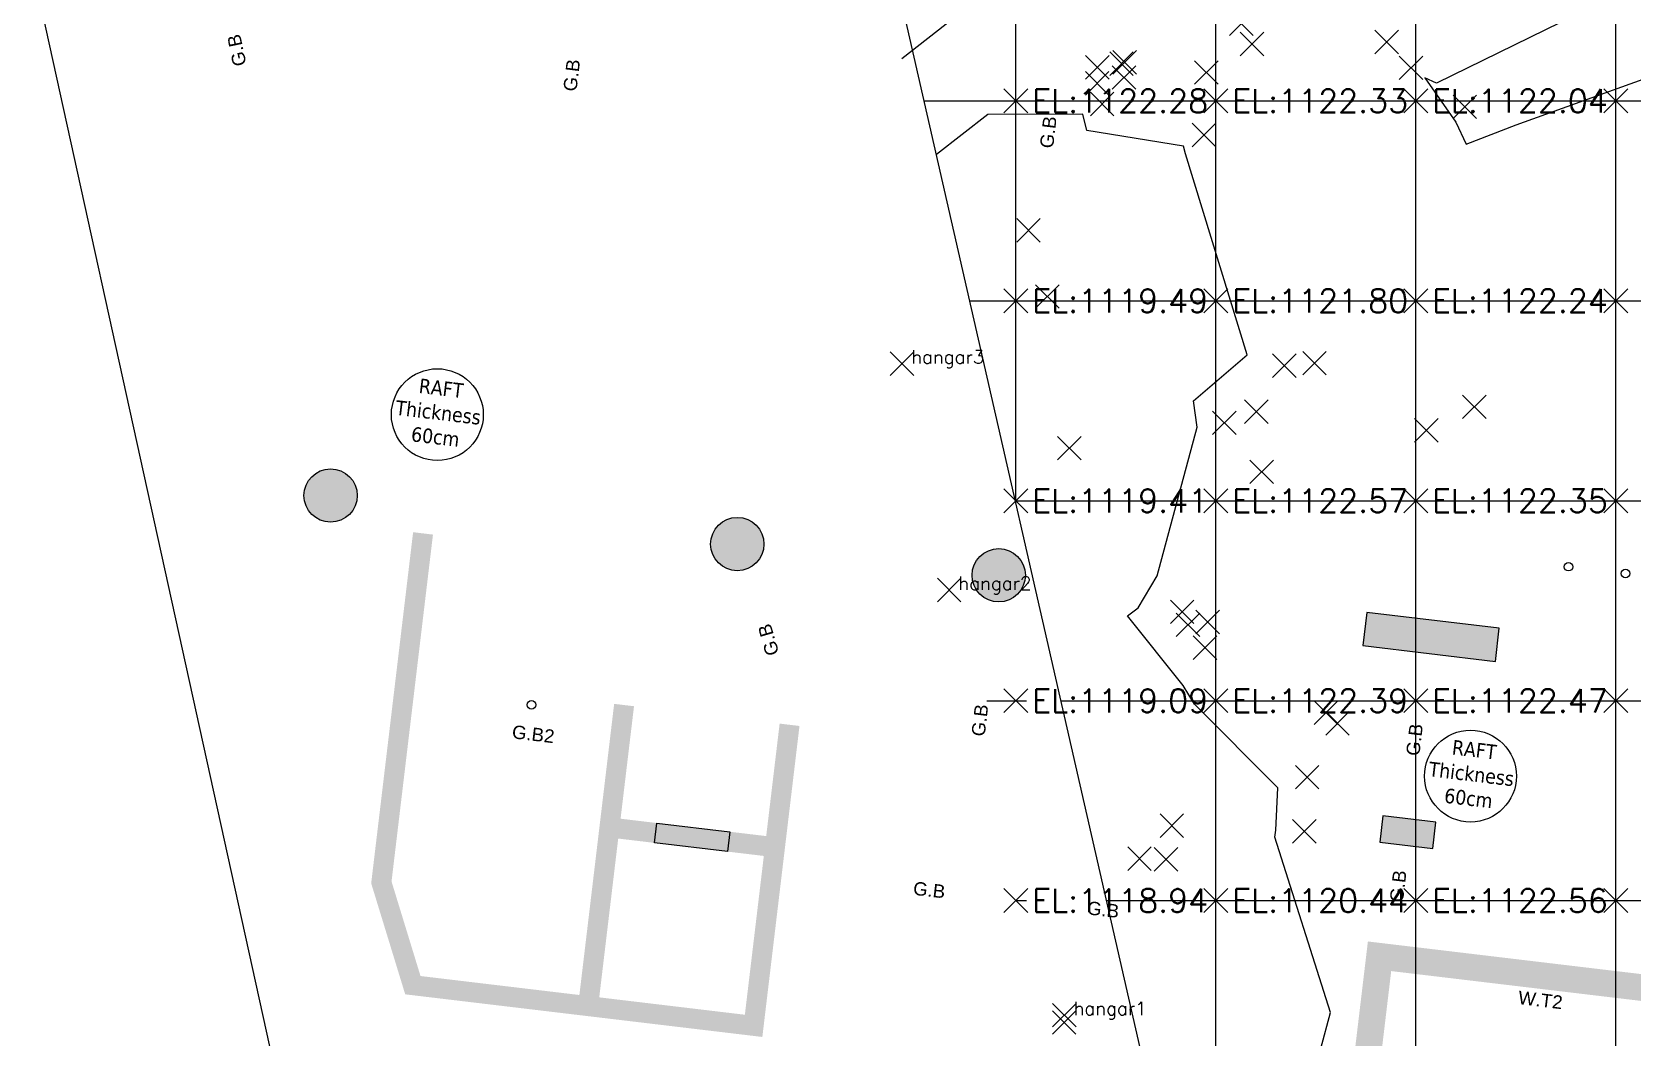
# Model space of a CAD drawing. Header units: metres. Extents: x -212 to 353974, y -37 to 356021.
# Drawn here: x 353758.41 to 353782.42, y 355925.99 to 355941.08 of the extents above; entities that cross this region are included whole.
import ezdxf
from ezdxf.enums import TextEntityAlignment as Align

# ---------------------------------------------------------------- set-up
doc = ezdxf.new("R2010")
doc.units = ezdxf.units.M
for name, color, linetype in [('C-TOPO-MINR', 8, 'Continuous'), ('C-TOPO-TEXT', 7, 'Continuous'), ('Obs.ts.td2', 7, 'Continuous'), ('Obs.ts.td2_Mark', 7, 'Continuous'), ('S-CONCRETE WALLS', 5, 'Continuous'), ('S-S-BEARING WALL HATCH UNDER THE GROUND', 250, 'Continuous'), ('S-S-COLUMN', 60, 'Continuous'), ('S-S-COLUMN HATCH', 250, 'Continuous'), ('S-SYMPOLS', 6, 'Continuous'), ('S-TAGS', 135, 'Continuous'), ('S-TEXT- BEAMS', 7, 'Continuous'), ('Survey.td2', 7, 'Continuous'), ('V-NODE', 1, 'Continuous')]:
    doc.layers.add(name, color=color, linetype=linetype)
doc.styles.add('ARIAL', font='arial.ttf')
doc.styles.get("Standard").update_dxf_attribs({"font": 'simplex.shx'})
doc.styles.add('Tohama', font='tahoma.ttf')

# ---------------------------------------------------------------- blocks, each defined once
blk = doc.blocks.new('*U1')
at = {"color": 0, "linetype": 'ByBlock', "lineweight": -2, "transparency": 16777216}
for p, q in [((-0.707, -0.707), (0.707, 0.707)), ((-0.707, 0.707), (0.707, -0.707))]:
    blk.add_line(p, q, dxfattribs=at)
blk = doc.blocks.new('*U156', base_point=(353779.9013, 355939.9613, 1121.9684))
at = {"layer": 'V-NODE', "lineweight": -2, "xscale": 0.25, "yscale": 0.25, "zscale": 0.25}
blk.add_blockref('*U1', (353779.9013, 355939.9613, 1121.9684), dxfattribs=at)
blk = doc.blocks.new('*U157', base_point=(353778.7289, 355940.9342, 1122.0554))
at = {"layer": 'V-NODE', "lineweight": -2, "xscale": 0.25, "yscale": 0.25, "zscale": 0.25}
blk.add_blockref('*U1', (353778.7289, 355940.9342, 1122.0554), dxfattribs=at)
blk = doc.blocks.new('*U317', base_point=(353776.0044, 355931.8437, 1123.0528))
at = {"layer": 'V-NODE', "lineweight": -2, "xscale": 0.25, "yscale": 0.25, "zscale": 0.25}
blk.add_blockref('*U1', (353776.0044, 355931.8437, 1123.0528), dxfattribs=at)
blk = doc.blocks.new('*U318', base_point=(353776.045, 355932.2311, 1123.003))
at = {"layer": 'V-NODE', "lineweight": -2, "xscale": 0.25, "yscale": 0.25, "zscale": 0.25}
blk.add_blockref('*U1', (353776.045, 355932.2311, 1123.003), dxfattribs=at)
blk = doc.blocks.new('*U319', base_point=(353775.7493, 355932.1883, 1122.9783))
at = {"layer": 'V-NODE', "lineweight": -2, "xscale": 0.25, "yscale": 0.25, "zscale": 0.25}
blk.add_blockref('*U1', (353775.7493, 355932.1883, 1122.9783), dxfattribs=at)
blk = doc.blocks.new('*U320', base_point=(353775.6606, 355932.3819, 1122.6692))
at = {"layer": 'V-NODE', "lineweight": -2, "xscale": 0.25, "yscale": 0.25, "zscale": 0.25}
blk.add_blockref('*U1', (353775.6606, 355932.3819, 1122.6692), dxfattribs=at)
blk = doc.blocks.new('*U321', base_point=(353774.4611, 355940.0026, 1122.6337))
at = {"layer": 'V-NODE', "lineweight": -2, "xscale": 0.25, "yscale": 0.25, "zscale": 0.25}
blk.add_blockref('*U1', (353774.4611, 355940.0026, 1122.6337), dxfattribs=at)
blk = doc.blocks.new('*U322', base_point=(353774.3852, 355940.312, 1122.638))
at = {"layer": 'V-NODE', "lineweight": -2, "xscale": 0.25, "yscale": 0.25, "zscale": 0.25}
blk.add_blockref('*U1', (353774.3852, 355940.312, 1122.638), dxfattribs=at)
blk = doc.blocks.new('*U323', base_point=(353774.7869, 355940.4015, 1122.6393))
at = {"layer": 'V-NODE', "lineweight": -2, "xscale": 0.25, "yscale": 0.25, "zscale": 0.25}
blk.add_blockref('*U1', (353774.7869, 355940.4015, 1122.6393), dxfattribs=at)
blk = doc.blocks.new('*U324', base_point=(353774.7993, 355940.6273, 1122.3378))
at = {"layer": 'V-NODE', "lineweight": -2, "xscale": 0.25, "yscale": 0.25, "zscale": 0.25}
blk.add_blockref('*U1', (353774.7993, 355940.6273, 1122.3378), dxfattribs=at)
blk = doc.blocks.new('*U325', base_point=(353774.7506, 355940.6082, 1122.3562))
at = {"layer": 'V-NODE', "lineweight": -2, "xscale": 0.25, "yscale": 0.25, "zscale": 0.25}
blk.add_blockref('*U1', (353774.7506, 355940.6082, 1122.3562), dxfattribs=at)
blk = doc.blocks.new('*U326', base_point=(353774.3885, 355940.5527, 1122.3296))
at = {"layer": 'V-NODE', "lineweight": -2, "xscale": 0.25, "yscale": 0.25, "zscale": 0.25}
blk.add_blockref('*U1', (353774.3885, 355940.5527, 1122.3296), dxfattribs=at)
blk = doc.blocks.new('*U554', base_point=(353779.3227, 355935.1069, 1122.3298))
at = {"layer": 'V-NODE', "lineweight": -2, "xscale": 0.25, "yscale": 0.25, "zscale": 0.25}
blk.add_blockref('*U1', (353779.3227, 355935.1069, 1122.3298), dxfattribs=at)
blk = doc.blocks.new('*U555', base_point=(353776.2937, 355935.2184, 1122.5024))
at = {"layer": 'V-NODE', "lineweight": -2, "xscale": 0.25, "yscale": 0.25, "zscale": 0.25}
blk.add_blockref('*U1', (353776.2937, 355935.2184, 1122.5024), dxfattribs=at)
blk = doc.blocks.new('*U612', base_point=(353780.0452, 355935.4593, 1122.2227))
at = {"layer": 'V-NODE', "lineweight": -2, "xscale": 0.25, "yscale": 0.25, "zscale": 0.25}
blk.add_blockref('*U1', (353780.0452, 355935.4593, 1122.2227), dxfattribs=at)
blk = doc.blocks.new('*U613', base_point=(353779.0953, 355940.5455, 1122.0109))
at = {"layer": 'V-NODE', "lineweight": -2, "xscale": 0.25, "yscale": 0.25, "zscale": 0.25}
blk.add_blockref('*U1', (353779.0953, 355940.5455, 1122.0109), dxfattribs=at)
blk = doc.blocks.new('*U682', base_point=(353773.8908, 355926.2202, 1119.1879))
at = {"layer": 'V-NODE', "lineweight": -2, "xscale": 0.25, "yscale": 0.25, "zscale": 0.25}
blk.add_blockref('*U1', (353773.8908, 355926.2202, 1119.1879), dxfattribs=at)
blk = doc.blocks.new('*U692', base_point=(353775.0214, 355928.6782, 1119.0376))
at = {"layer": 'V-NODE', "lineweight": -2, "xscale": 0.25, "yscale": 0.25, "zscale": 0.25}
blk.add_blockref('*U1', (353775.0214, 355928.6782, 1119.0376), dxfattribs=at)
blk = doc.blocks.new('*U693', base_point=(353775.5061, 355929.1727, 1119.7393))
at = {"layer": 'V-NODE', "lineweight": -2, "xscale": 0.25, "yscale": 0.25, "zscale": 0.25}
blk.add_blockref('*U1', (353775.5061, 355929.1727, 1119.7393), dxfattribs=at)
blk = doc.blocks.new('*U694', base_point=(353775.4193, 355928.6694, 1119.7121))
at = {"layer": 'V-NODE', "lineweight": -2, "xscale": 0.25, "yscale": 0.25, "zscale": 0.25}
blk.add_blockref('*U1', (353775.4193, 355928.6694, 1119.7121), dxfattribs=at)
blk = doc.blocks.new('*U695', base_point=(353773.9695, 355934.8392, 1119.6404))
at = {"layer": 'V-NODE', "lineweight": -2, "xscale": 0.25, "yscale": 0.25, "zscale": 0.25}
blk.add_blockref('*U1', (353773.9695, 355934.8392, 1119.6404), dxfattribs=at)
blk = doc.blocks.new('*U696', base_point=(353773.6367, 355937.1141, 1119.6024))
at = {"layer": 'V-NODE', "lineweight": -2, "xscale": 0.25, "yscale": 0.25, "zscale": 0.25}
blk.add_blockref('*U1', (353773.6367, 355937.1141, 1119.6024), dxfattribs=at)
blk = doc.blocks.new('*U697', base_point=(353773.3556, 355938.1083, 1119.5959))
at = {"layer": 'V-NODE', "lineweight": -2, "xscale": 0.25, "yscale": 0.25, "zscale": 0.25}
blk.add_blockref('*U1', (353773.3556, 355938.1083, 1119.5959), dxfattribs=at)
blk = doc.blocks.new('*U848', base_point=(353776.7069, 355940.9046, 1122.3248))
at = {"layer": 'V-NODE', "lineweight": -2, "xscale": 0.25, "yscale": 0.25, "zscale": 0.25}
blk.add_blockref('*U1', (353776.7069, 355940.9046, 1122.3248), dxfattribs=at)
blk = doc.blocks.new('*U849', base_point=(353776.5476, 355941.21, 1122.2809))
at = {"layer": 'V-NODE', "lineweight": -2, "xscale": 0.25, "yscale": 0.25, "zscale": 0.25}
blk.add_blockref('*U1', (353776.5476, 355941.21, 1122.2809), dxfattribs=at)
blk = doc.blocks.new('*U850', base_point=(353776.0242, 355940.4757, 1122.3712))
at = {"layer": 'V-NODE', "lineweight": -2, "xscale": 0.25, "yscale": 0.25, "zscale": 0.25}
blk.add_blockref('*U1', (353776.0242, 355940.4757, 1122.3712), dxfattribs=at)
blk = doc.blocks.new('*U851', base_point=(353775.9889, 355939.5379, 1122.3188))
at = {"layer": 'V-NODE', "lineweight": -2, "xscale": 0.25, "yscale": 0.25, "zscale": 0.25}
blk.add_blockref('*U1', (353775.9889, 355939.5379, 1122.3188), dxfattribs=at)
blk = doc.blocks.new('*U852', base_point=(353777.6455, 355936.1146, 1122.4979))
at = {"layer": 'V-NODE', "lineweight": -2, "xscale": 0.25, "yscale": 0.25, "zscale": 0.25}
blk.add_blockref('*U1', (353777.6455, 355936.1146, 1122.4979), dxfattribs=at)
blk = doc.blocks.new('*U853', base_point=(353777.192, 355936.0755, 1122.4426))
at = {"layer": 'V-NODE', "lineweight": -2, "xscale": 0.25, "yscale": 0.25, "zscale": 0.25}
blk.add_blockref('*U1', (353777.192, 355936.0755, 1122.4426), dxfattribs=at)
blk = doc.blocks.new('*U854', base_point=(353776.7724, 355935.3862, 1122.5063))
at = {"layer": 'V-NODE', "lineweight": -2, "xscale": 0.25, "yscale": 0.25, "zscale": 0.25}
blk.add_blockref('*U1', (353776.7724, 355935.3862, 1122.5063), dxfattribs=at)
blk = doc.blocks.new('*U855', base_point=(353776.8519, 355934.484, 1122.5392))
at = {"layer": 'V-NODE', "lineweight": -2, "xscale": 0.25, "yscale": 0.25, "zscale": 0.25}
blk.add_blockref('*U1', (353776.8519, 355934.484, 1122.5392), dxfattribs=at)
blk = doc.blocks.new('*U856', base_point=(353777.9919, 355930.7084, 1122.5095))
at = {"layer": 'V-NODE', "lineweight": -2, "xscale": 0.25, "yscale": 0.25, "zscale": 0.25}
blk.add_blockref('*U1', (353777.9919, 355930.7084, 1122.5095), dxfattribs=at)
blk = doc.blocks.new('*U857', base_point=(353777.8187, 355930.87, 1122.5707))
at = {"layer": 'V-NODE', "lineweight": -2, "xscale": 0.25, "yscale": 0.25, "zscale": 0.25}
blk.add_blockref('*U1', (353777.8187, 355930.87, 1122.5707), dxfattribs=at)
blk = doc.blocks.new('*U858', base_point=(353777.5363, 355929.9021, 1122.6292))
at = {"layer": 'V-NODE', "lineweight": -2, "xscale": 0.25, "yscale": 0.25, "zscale": 0.25}
blk.add_blockref('*U1', (353777.5363, 355929.9021, 1122.6292), dxfattribs=at)
blk = doc.blocks.new('*U859', base_point=(353777.4952, 355929.0895, 1122.6241))
at = {"layer": 'V-NODE', "lineweight": -2, "xscale": 0.25, "yscale": 0.25, "zscale": 0.25}
blk.add_blockref('*U1', (353777.4952, 355929.0895, 1122.6241), dxfattribs=at)
blk = doc.blocks.new('*U988', base_point=(353773.8939, 355926.3303, 1119.0407))
at = {"layer": 'V-NODE', "lineweight": -2, "xscale": 0.25, "yscale": 0.25, "zscale": 0.25}
blk.add_blockref('*U1', (353773.8939, 355926.3303, 1119.0407), dxfattribs=at)
blk = doc.blocks.new('*U989', base_point=(353772.1657, 355932.7113, 1119.1137))
at = {"layer": 'V-NODE', "lineweight": -2, "xscale": 0.25, "yscale": 0.25, "zscale": 0.25}
blk.add_blockref('*U1', (353772.1657, 355932.7113, 1119.1137), dxfattribs=at)
blk = doc.blocks.new('*U990', base_point=(353771.4579, 355936.1075, 1119.0319))
at = {"layer": 'V-NODE', "lineweight": -2, "xscale": 0.25, "yscale": 0.25, "zscale": 0.25}
blk.add_blockref('*U1', (353771.4579, 355936.1075, 1119.0319), dxfattribs=at)

msp = doc.modelspace()

# ---------------------------------------------------------------- hatches: boundary and pattern name
at = {"layer": 'S-S-BEARING WALL HATCH UNDER THE GROUND'}
h = msp.add_hatch(color=256, dxfattribs=at)
h.dxf.hatch_style = 1
h.paths.add_polyline_path([(353767.14008, 355931.00165), (353767.43797, 355930.96608), (353766.88075, 355926.29919), (353764.00557, 355926.64248), (353763.49507, 355928.30859), (353764.12415, 355933.57739), (353764.42204, 355933.54182), (353763.80047, 355928.33592), (353764.23516, 355926.9172), (353766.61843, 355926.63264)])
h = msp.add_hatch(color=256, dxfattribs=at)
h.dxf.hatch_style = 1
h.paths.add_polyline_path([(353767.14008, 355931.00165), (353767.43797, 355930.96608), (353766.88075, 355926.29919), (353764.00557, 355926.64248), (353763.49507, 355928.30859), (353764.12415, 355933.57739), (353764.42204, 355933.54182), (353763.80047, 355928.33592), (353764.23516, 355926.9172), (353766.61843, 355926.63264)])
h = msp.add_hatch(color=256, dxfattribs=at)
h.dxf.hatch_style = 1
h.paths.add_polyline_path([(353767.23642, 355929.27805), (353767.78255, 355929.21285), (353767.74698, 355928.91496), (353767.20086, 355928.98017)], flags=17)
h.paths.add_polyline_path([(353768.8748, 355929.08243), (353769.42092, 355929.01723), (353769.62247, 355930.70525), (353769.92036, 355930.66969), (353769.71881, 355928.98166), (353769.36314, 355926.00279), (353766.88075, 355926.29919), (353766.91632, 355926.59707), (353769.10082, 355926.33625), (353769.38536, 355928.71934), (353768.83923, 355928.78455)])
h = msp.add_hatch(color=256, dxfattribs=at)
h.dxf.hatch_style = 1
h.paths.add_polyline_path([(353767.23642, 355929.27805), (353767.78255, 355929.21285), (353767.74698, 355928.91496), (353767.20086, 355928.98017)], flags=17)
h.paths.add_polyline_path([(353769.92036, 355930.66969), (353769.62247, 355930.70525), (353769.42092, 355929.01723), (353768.8748, 355929.08243), (353768.83923, 355928.78455), (353769.38536, 355928.71934), (353769.10082, 355926.33625), (353766.91632, 355926.59707), (353766.88075, 355926.29919), (353769.36314, 355926.00279)])
h = msp.add_hatch(color=256, dxfattribs=at)
h.dxf.hatch_style = 1
h.paths.add_polyline_path([(353777.83069, 355922.27258), (353778.22788, 355922.22516), (353778.79695, 355926.99135), (353783.01701, 355926.48748), (353783.06444, 355926.88466), (353778.44719, 355927.43595)])
at = {"layer": 'S-S-COLUMN HATCH'}
h = msp.add_hatch(color=256, dxfattribs=at)
h.dxf.hatch_style = 1
edge = h.paths.add_edge_path()
edge.add_arc((353762.88655, 355934.128), 0.4, -6.808782, 353.191218)
h = msp.add_hatch(color=256, dxfattribs=at)
h.dxf.hatch_style = 1
edge = h.paths.add_edge_path()
edge.add_arc((353768.98741, 355933.39957), 0.4, -6.808782, 353.191218)
h = msp.add_hatch(color=256, dxfattribs=at)
h.dxf.hatch_style = 1
edge = h.paths.add_edge_path()
edge.add_arc((353768.98741, 355933.39957), 0.4, -6.808782, 353.191218)
h = msp.add_hatch(color=256, dxfattribs=at)
h.dxf.hatch_style = 1
edge = h.paths.add_edge_path()
edge.add_arc((353772.90959, 355932.93127), 0.4, -6.808782, 353.191218)
h = msp.add_hatch(color=256, dxfattribs=at)
h.dxf.hatch_style = 1
h.paths.add_polyline_path([(353780.41826, 355932.13546), (353778.43235, 355932.37257), (353778.37307, 355931.87609), (353780.35898, 355931.63898)])
h = msp.add_hatch(color=256, dxfattribs=at)
h.dxf.hatch_style = 1
h.paths.add_polyline_path([(353780.41826, 355932.13546), (353778.43235, 355932.37257), (353778.37307, 355931.87609), (353780.35898, 355931.63898)])
h = msp.add_hatch(color=256, dxfattribs=at)
h.dxf.hatch_style = 1
h.paths.add_polyline_path([(353779.46681, 355929.22772), (353778.67245, 355929.32257), (353778.62503, 355928.92539), (353779.41939, 355928.83054)])
h = msp.add_hatch(color=256, dxfattribs=at)
h.dxf.hatch_style = 1
h.paths.add_polyline_path([(353779.46681, 355929.22772), (353778.67245, 355929.32257), (353778.62503, 355928.92539), (353779.41939, 355928.83054)])
h = msp.add_hatch(color=256, dxfattribs=at)
h.dxf.hatch_style = 1
h.paths.add_polyline_path([(353768.83923, 355928.78455), (353767.74698, 355928.91496), (353767.78255, 355929.21285), (353768.8748, 355929.08243)])

# ---------------------------------------------------------------- linework, layer by layer
at = {"color": 7, "true_color": 0xffffff}
for p, q in [((353773.16579, 355934.02193, 1118.77477), (353773.16579, 355982.97489, 1121.82763)), ((353776.16579, 355916.04908, 1117.65392), (353776.16579, 355982.41944, 1121.79299)), ((353779.16579, 355916.04908, 1117.65392), (353779.16579, 355982.0644, 1121.77085)), ((353782.16579, 355916.04908, 1117.65392), (353782.16579, 355981.60279, 1121.74206)), ((353771.79156, 355940.04908, 1117.51445), (353814.45299, 355940.04908, 1130.30959)), ((353772.47558, 355937.04908, 1117.7196), (353814.47718, 355937.04908, 1130.31684)), ((353773.1596, 355934.04908, 1117.92476), (353814.51346, 355934.04908, 1130.32772)), ((353772.73161, 355931.04908, 1117.79639), (353773.32423, 355931.04908, 1117.97413)), ((353773.84361, 355931.04908, 1118.12991), (353814.50137, 355931.04908, 1130.3241)), ((353773.16579, 355928.04908, 1117.92661), (353773.32423, 355928.04908, 1117.97413)), ((353774.52763, 355928.04908, 1118.33506), (353814.50137, 355928.04908, 1130.3241))]:
    msp.add_line(p, q, dxfattribs=at)
at = {"color": 5, "elevation": 1116.0951}
msp.add_lwpolyline([(353764.10587, 355974.82846), (353741.86495, 355970.0672), (353744.17212, 355959.21558), (353746.73504, 355947.65208), (353753.14917, 355921.034), (353775.09584, 355925.55699), (353767.58636, 355958.49254)], close=True, dxfattribs=at)
at = {"layer": 'C-TOPO-MINR', "color": 8, "linetype": 'Continuous', "lineweight": -3, "flags": 128}
for points, elevation in [([(353771.45586, 355940.68805), (353772.23422, 355941.29534), (353773.48295, 355941.29692), (353773.3529, 355941.59695), (353773.36798, 355944.13576), (353771.24543, 355944.3191), (353770.8501, 355944.17821)], 1124), ([(353782.73625, 355941.91848), (353779.47546, 355940.31468), (353779.30202, 355940.39567), (353779.76668, 355939.73173), (353779.91918, 355939.40187), (353780.67165, 355939.69126), (353786.95733, 355941.95785)], 1122), ([(353777.74303, 355925.83117), (353777.88611, 355926.36924), (353777.05029, 355928.99946), (353777.06488, 355929.1075), (353777.09428, 355929.74329), (353775.84607, 355930.99504), (353775.67584, 355931.27748), (353774.84213, 355932.32069), (353775.00281, 355932.4439), (353775.28696, 355932.92483), (353775.88571, 355935.15183), (353775.8334, 355935.54681), (353776.63796, 355936.23735), (353775.71284, 355939.25344), (353775.68059, 355939.37052), (353774.23049, 355939.60744), (353774.16927, 355939.84983), (353772.74347, 355939.84804), (353771.97424, 355939.24788)], 1122)]:
    msp.add_lwpolyline(points, dxfattribs=dict(at, elevation=elevation))
at = {"layer": 'C-TOPO-TEXT', "color": 6, "linetype": 'Continuous', "lineweight": -3}
for p, q in [((353772.98618, 355939.86947, 1122.27696), (353773.34539, 355940.22868, 1122.27696)), ((353772.98618, 355940.22868, 1122.27696), (353773.34539, 355939.86947, 1122.27696)), ((353775.98618, 355939.86947, 1122.33072), (353776.34539, 355940.22868, 1122.33072)), ((353775.98618, 355940.22868, 1122.33072), (353776.34539, 355939.86947, 1122.33072)), ((353778.98618, 355939.86947, 1122.04054), (353779.34539, 355940.22868, 1122.04054)), ((353778.98618, 355940.22868, 1122.04054), (353779.34539, 355939.86947, 1122.04054)), ((353781.98618, 355939.86947, 1122.01044), (353782.34539, 355940.22868, 1122.01044)), ((353781.98618, 355940.22868, 1122.01044), (353782.34539, 355939.86947, 1122.01044)), ((353772.98618, 355936.86947, 1119.4882), (353773.34539, 355937.22868, 1119.4882)), ((353772.98618, 355937.22868, 1119.4882), (353773.34539, 355936.86947, 1119.4882)), ((353775.98618, 355936.86947, 1121.80415), (353776.34539, 355937.22868, 1121.80415)), ((353775.98618, 355937.22868, 1121.80415), (353776.34539, 355936.86947, 1121.80415)), ((353778.98618, 355936.86947, 1122.24165), (353779.34539, 355937.22868, 1122.24165)), ((353778.98618, 355937.22868, 1122.24165), (353779.34539, 355936.86947, 1122.24165)), ((353781.98618, 355936.86947, 1122.1795), (353782.34539, 355937.22868, 1122.1795)), ((353781.98618, 355937.22868, 1122.1795), (353782.34539, 355936.86947, 1122.1795)), ((353772.98618, 355933.86947, 1119.41038), (353773.34539, 355934.22868, 1119.41038)), ((353772.98618, 355934.22868, 1119.41038), (353773.34539, 355933.86947, 1119.41038)), ((353775.98618, 355933.86947, 1122.56998), (353776.34539, 355934.22868, 1122.56998)), ((353775.98618, 355934.22868, 1122.56998), (353776.34539, 355933.86947, 1122.56998)), ((353778.98618, 355933.86947, 1122.34846), (353779.34539, 355934.22868, 1122.34846)), ((353778.98618, 355934.22868, 1122.34846), (353779.34539, 355933.86947, 1122.34846)), ((353781.98618, 355933.86947, 1122.29805), (353782.34539, 355934.22868, 1122.29805)), ((353781.98618, 355934.22868, 1122.29805), (353782.34539, 355933.86947, 1122.29805)), ((353772.98618, 355930.86947, 1119.08534), (353773.34539, 355931.22868, 1119.08534)), ((353772.98618, 355931.22868, 1119.08534), (353773.34539, 355930.86947, 1119.08534)), ((353775.98618, 355930.86947, 1122.39153), (353776.34539, 355931.22868, 1122.39153)), ((353775.98618, 355931.22868, 1122.39153), (353776.34539, 355930.86947, 1122.39153)), ((353778.98618, 355930.86947, 1122.46882), (353779.34539, 355931.22868, 1122.46882)), ((353778.98618, 355931.22868, 1122.46882), (353779.34539, 355930.86947, 1122.46882)), ((353781.98618, 355930.86947, 1122.41006), (353782.34539, 355931.22868, 1122.41006)), ((353781.98618, 355931.22868, 1122.41006), (353782.34539, 355930.86947, 1122.41006)), ((353772.98618, 355927.86947, 1118.93858), (353773.34539, 355928.22868, 1118.93858)), ((353772.98618, 355928.22868, 1118.93858), (353773.34539, 355927.86947, 1118.93858)), ((353775.98618, 355927.86947, 1120.43617), (353776.34539, 355928.22868, 1120.43617)), ((353775.98618, 355928.22868, 1120.43617), (353776.34539, 355927.86947, 1120.43617)), ((353778.98618, 355927.86947, 1122.56273), (353779.34539, 355928.22868, 1122.56273)), ((353778.98618, 355928.22868, 1122.56273), (353779.34539, 355927.86947, 1122.56273)), ((353781.98618, 355927.86947, 1122.54628), (353782.34539, 355928.22868, 1122.54628)), ((353781.98618, 355928.22868, 1122.54628), (353782.34539, 355927.86947, 1122.54628))]:
    msp.add_line(p, q, dxfattribs=at)
at = {"layer": 'Obs.ts.td2'}
for p in [(353771.4579, 355936.1075, 1119.0319), (353772.16572, 355932.71127, 1119.1137), (353773.89386, 355926.33029, 1119.0407)]:
    msp.add_point(p, dxfattribs=at)
at = {"layer": 'S-CONCRETE WALLS'}
msp.add_lwpolyline([(353767.78255, 355929.21285), (353768.8748, 355929.08243), (353768.83923, 355928.78455), (353767.74698, 355928.91496)], close=True, dxfattribs=at)
at = {"layer": 'S-S-COLUMN'}
msp.add_lwpolyline([(353780.41826, 355932.13546), (353778.43235, 355932.37257), (353778.37307, 355931.87609), (353780.35898, 355931.63898), (353780.41826, 355932.13546)], dxfattribs=at)
msp.add_lwpolyline([(353780.41826, 355932.13546), (353778.43235, 355932.37257), (353778.37307, 355931.87609), (353780.35898, 355931.63898), (353780.41826, 355932.13546)], dxfattribs=at)
msp.add_lwpolyline([(353779.46681, 355929.22772), (353778.67245, 355929.32257), (353778.62503, 355928.92539), (353779.41939, 355928.83054)], close=True, dxfattribs=at)
msp.add_lwpolyline([(353779.46681, 355929.22772), (353778.67245, 355929.32257), (353778.62503, 355928.92539), (353779.41939, 355928.83054)], close=True, dxfattribs=at)
for centre in [(353762.88655, 355934.128), (353768.98741, 355933.39957), (353768.98741, 355933.39957), (353772.90959, 355932.93127)]:
    msp.add_circle(centre, 0.4, dxfattribs=at)
at = {"layer": 'S-SYMPOLS'}
msp.add_lwpolyline([(353763.76175, 355917.74303), (353752.21455, 355970.24827), (353750.28959, 355980.39854)], dxfattribs=at)
at = {"layer": 'S-TAGS', "ltscale": 0.05}
for centre, radius in [((353764.48756, 355935.34155), 0.68901), ((353781.45546, 355933.05965), 0.06375), ((353782.31129, 355932.95746), 0.06375), ((353765.89966, 355930.98769), 0.06375), ((353779.98617, 355929.91734), 0.68901)]:
    msp.add_circle(centre, radius, dxfattribs=at)
at = {"layer": 'Survey.td2'}
for p in [(353776.70685, 355940.90455, 1122.3248), (353778.72895, 355940.93422, 1122.0554), (353774.38849, 355940.55271, 1122.3296), (353774.75062, 355940.60815, 1122.3562), (353774.79932, 355940.62731, 1122.3378), (353779.09531, 355940.54546, 1122.0109), (353774.38524, 355940.31201, 1122.638), (353774.78695, 355940.40152, 1122.6393), (353776.02422, 355940.47566, 1122.3712), (353774.46115, 355940.00262, 1122.6337), (353779.90127, 355939.96135, 1121.9684), (353775.98891, 355939.53792, 1122.3188), (353773.3556, 355938.10826, 1119.5959), (353773.6367, 355937.11412, 1119.6024), (353777.19195, 355936.07548, 1122.4426), (353777.64547, 355936.11459, 1122.4979), (353776.77243, 355935.3862, 1122.5063), (353780.04521, 355935.45932, 1122.2227), (353776.29368, 355935.21836, 1122.5024), (353779.32266, 355935.10694, 1122.3298), (353773.96951, 355934.83923, 1119.6404), (353776.85195, 355934.48395, 1122.5392), (353775.66063, 355932.38194, 1122.6692), (353775.74926, 355932.18832, 1122.9783), (353776.04497, 355932.23111, 1123.003), (353776.00438, 355931.84371, 1123.0528), (353777.81868, 355930.86998, 1122.5707), (353777.99194, 355930.70837, 1122.5095), (353777.53626, 355929.90213, 1122.6292), (353775.50612, 355929.17271, 1119.7393), (353777.49517, 355929.08945, 1122.6241), (353775.02141, 355928.67822, 1119.0376), (353775.41929, 355928.66941, 1119.7121), (353773.8908, 355926.22023, 1119.1879)]:
    msp.add_point(p, dxfattribs=at)

# ---------------------------------------------------------------- block references
at = {"layer": 'V-NODE'}
for name, p in [('*U849', (353776.5476, 355941.21, 1122.2809)), ('*U848', (353776.7069, 355940.9046, 1122.3248)), ('*U157', (353778.7289, 355940.9342, 1122.0554)), ('*U325', (353774.7506, 355940.6082, 1122.3562)), ('*U324', (353774.7993, 355940.6273, 1122.3378)), ('*U326', (353774.3885, 355940.5527, 1122.3296)), ('*U323', (353774.7869, 355940.4015, 1122.6393)), ('*U850', (353776.0242, 355940.4757, 1122.3712)), ('*U613', (353779.0953, 355940.5455, 1122.0109)), ('*U322', (353774.3852, 355940.312, 1122.638)), ('*U321', (353774.4611, 355940.0026, 1122.6337)), ('*U156', (353779.9013, 355939.9613, 1121.9684)), ('*U851', (353775.9889, 355939.5379, 1122.3188)), ('*U697', (353773.3556, 355938.1083, 1119.5959)), ('*U696', (353773.6367, 355937.1141, 1119.6024)), ('*U990', (353771.4579, 355936.1075, 1119.0319)), ('*U853', (353777.192, 355936.0755, 1122.4426)), ('*U852', (353777.6455, 355936.1146, 1122.4979)), ('*U854', (353776.7724, 355935.3862, 1122.5063)), ('*U612', (353780.0452, 355935.4593, 1122.2227)), ('*U555', (353776.2937, 355935.2184, 1122.5024)), ('*U554', (353779.3227, 355935.1069, 1122.3298)), ('*U695', (353773.9695, 355934.8392, 1119.6404)), ('*U855', (353776.8519, 355934.484, 1122.5392)), ('*U989', (353772.1657, 355932.7113, 1119.1137)), ('*U320', (353775.6606, 355932.3819, 1122.6692)), ('*U318', (353776.045, 355932.2311, 1123.003)), ('*U319', (353775.7493, 355932.1883, 1122.9783)), ('*U317', (353776.0044, 355931.8437, 1123.0528)), ('*U857', (353777.8187, 355930.87, 1122.5707)), ('*U856', (353777.9919, 355930.7084, 1122.5095)), ('*U858', (353777.5363, 355929.9021, 1122.6292)), ('*U693', (353775.5061, 355929.1727, 1119.7393)), ('*U859', (353777.4952, 355929.0895, 1122.6241)), ('*U692', (353775.0214, 355928.6782, 1119.0376)), ('*U694', (353775.4193, 355928.6694, 1119.7121)), ('*U682', (353773.8908, 355926.2202, 1119.1879)), ('*U988', (353773.8939, 355926.3303, 1119.0407))]:
    msp.add_blockref(name, p, dxfattribs=at)

# ---------------------------------------------------------------- texts
at = {"layer": 'C-TOPO-TEXT', "color": 7, "linetype": 'Continuous', "lineweight": -3, "char_height": 0.35, "attachment_point": 4}
for s, insert in [('EL:1122.28', (353773.40889, 355940.04908, 1122.27696)), ('EL:1122.33', (353776.40889, 355940.04908, 1122.33072)), ('EL:1122.04', (353779.40889, 355940.04908, 1122.04054)), ('EL:1119.49', (353773.40889, 355937.04908, 1119.4882)), ('EL:1121.80', (353776.40889, 355937.04908, 1121.80415)), ('EL:1122.24', (353779.40889, 355937.04908, 1122.24165)), ('EL:1119.41', (353773.40889, 355934.04908, 1119.41038)), ('EL:1122.57', (353776.40889, 355934.04908, 1122.56998)), ('EL:1122.35', (353779.40889, 355934.04908, 1122.34846)), ('EL:1119.09', (353773.40889, 355931.04908, 1119.08534)), ('EL:1122.39', (353776.40889, 355931.04908, 1122.39153)), ('EL:1122.47', (353779.40889, 355931.04908, 1122.46882)), ('EL:1118.94', (353773.40889, 355928.04908, 1118.93858)), ('EL:1120.44', (353776.40889, 355928.04908, 1120.43617)), ('EL:1122.56', (353779.40889, 355928.04908, 1122.56273))]:
    msp.add_mtext(s, dxfattribs=dict(at, insert=insert))
at = {"layer": 'Obs.ts.td2_Mark'}
for s, p in [(' hangar3', (353771.4579, 355936.1075, 1119.0319)), (' hangar2', (353772.16572, 355932.71127, 1119.1137)), (' hangar1', (353773.89386, 355926.33029, 1119.0407))]:
    msp.add_text(s, height=0.2, dxfattribs=at).set_placement(p)
at = {"layer": 'S-TAGS', "ltscale": 0.05, "char_height": 0.2200019, "width": 1.6573346, "attachment_point": 3, "rotation": 353.191218, "style": 'Tohama'}
for insert in [(353765.38082, 355935.74933), (353780.87943, 355930.32512)]:
    msp.add_mtext('\\pxqc;RAFT Thickness^J60cm', dxfattribs=dict(at, insert=insert))
at = {"layer": 'S-TEXT- BEAMS', "ltscale": 0.05, "style": 'ARIAL'}
for s, rotation, p in [('G.B', 101.646606, (353761.52722, 355940.57368)), ('G.B', 83.191218, (353766.47406, 355940.19568)), ('G.B', 83.191218, (353773.62334, 355939.34207)), ('G.B', 106.134996, (353769.52157, 355931.73094)), ('G.B', 83.191218, (353772.59707, 355930.51665)), ('G.B2', 353.191218, (353765.61101, 355930.58562)), ('G.B', 83.191218, (353779.11765, 355930.22417)), ('G.B', 353.191218, (353771.62855, 355928.23751)), ('G.B', 83.191218, (353778.87164, 355928.02617)), ('G.B', 353.191218, (353774.23711, 355927.94341)), ('W.T2', 353.191218, (353780.70454, 355926.59766))]:
    msp.add_text(s, height=0.200002, rotation=rotation, dxfattribs=at).set_placement(p, align=Align.MIDDLE_LEFT)

doc.saveas('drawing.dxf')
